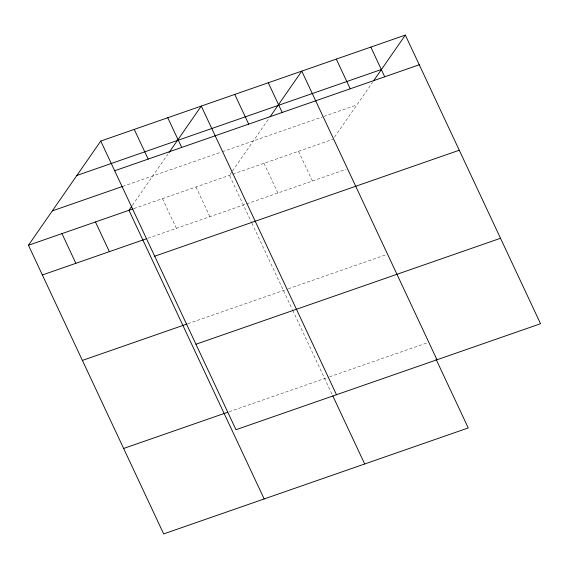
<?xml version="1.0" encoding="UTF-8"?>
<svg xmlns="http://www.w3.org/2000/svg" width="569" height="569" viewBox="0 0 569 569"><rect width="100%" height="100%" fill="white"/><g stroke="black" fill="none" stroke-linecap="round" stroke-linejoin="round"><path stroke-width="0.43" stroke-dasharray="2.85 2.13" d="M132.442 205.281L168.068 153.936M231.953 171.746L229.471 175.33L251.534 222.436M232.451 171.027L268.575 118.971M334.515 137.15L372.624 82.228M122.669 186.397L221.505 152.008M222.344 151.717L322.367 116.915M324.01 116.346L356.891 104.909M133.985 208.553L231.932 174.47M232.757 174.185L333.021 139.298M147.897 238.247L245.844 204.171M246.669 203.88L346.116 169.285M187.926 323.704L287.523 289.052M288.341 288.768L386.145 254.734M229.172 411.743L328.761 377.098M329.586 376.806L427.39 342.78M298.505 151.311L312.417 181.006M263.988 163.317L277.9 193.019M251.903 223.226L292.331 309.515M292.701 310.311L332.068 394.345M195.964 186.988L209.876 216.682M162.464 198.645L176.376 228.34"/><path stroke-width="0.85" d="M435.989 359.11L468.237 427.952L163.666 533.914L28.45 245.267L100.763 141.048L405.334 35.086L540.55 323.733L235.979 429.702L100.763 141.048M131.944 205.999L128.957 210.295L264.172 498.949M169.05 152.52L201.27 106.083L336.485 394.73M270.047 116.844L301.783 71.111L436.992 359.764M373.605 80.812L405.334 35.086M76.9 175.444L381.472 69.475M114.675 170.75L419.246 64.781M52.312 210.879L122.669 186.397M28.45 245.267L133.146 208.844M42.362 274.969L146.219 238.831M154.704 256.206L459.275 150.237M82.391 360.419L187.087 323.996M195.942 344.245L500.521 238.276M123.637 448.464L227.493 412.326M370.817 47.092L384.729 76.794M336.3 59.105L350.212 88.8M268.276 82.768L282.188 112.463M234.777 94.426L248.689 124.12M332.808 395.932L364.686 463.977M167.77 117.74L181.682 147.435M134.263 129.398L148.175 159.092M95.457 221.953L109.369 251.654M61.95 233.61L75.862 263.312"/></g></svg>
